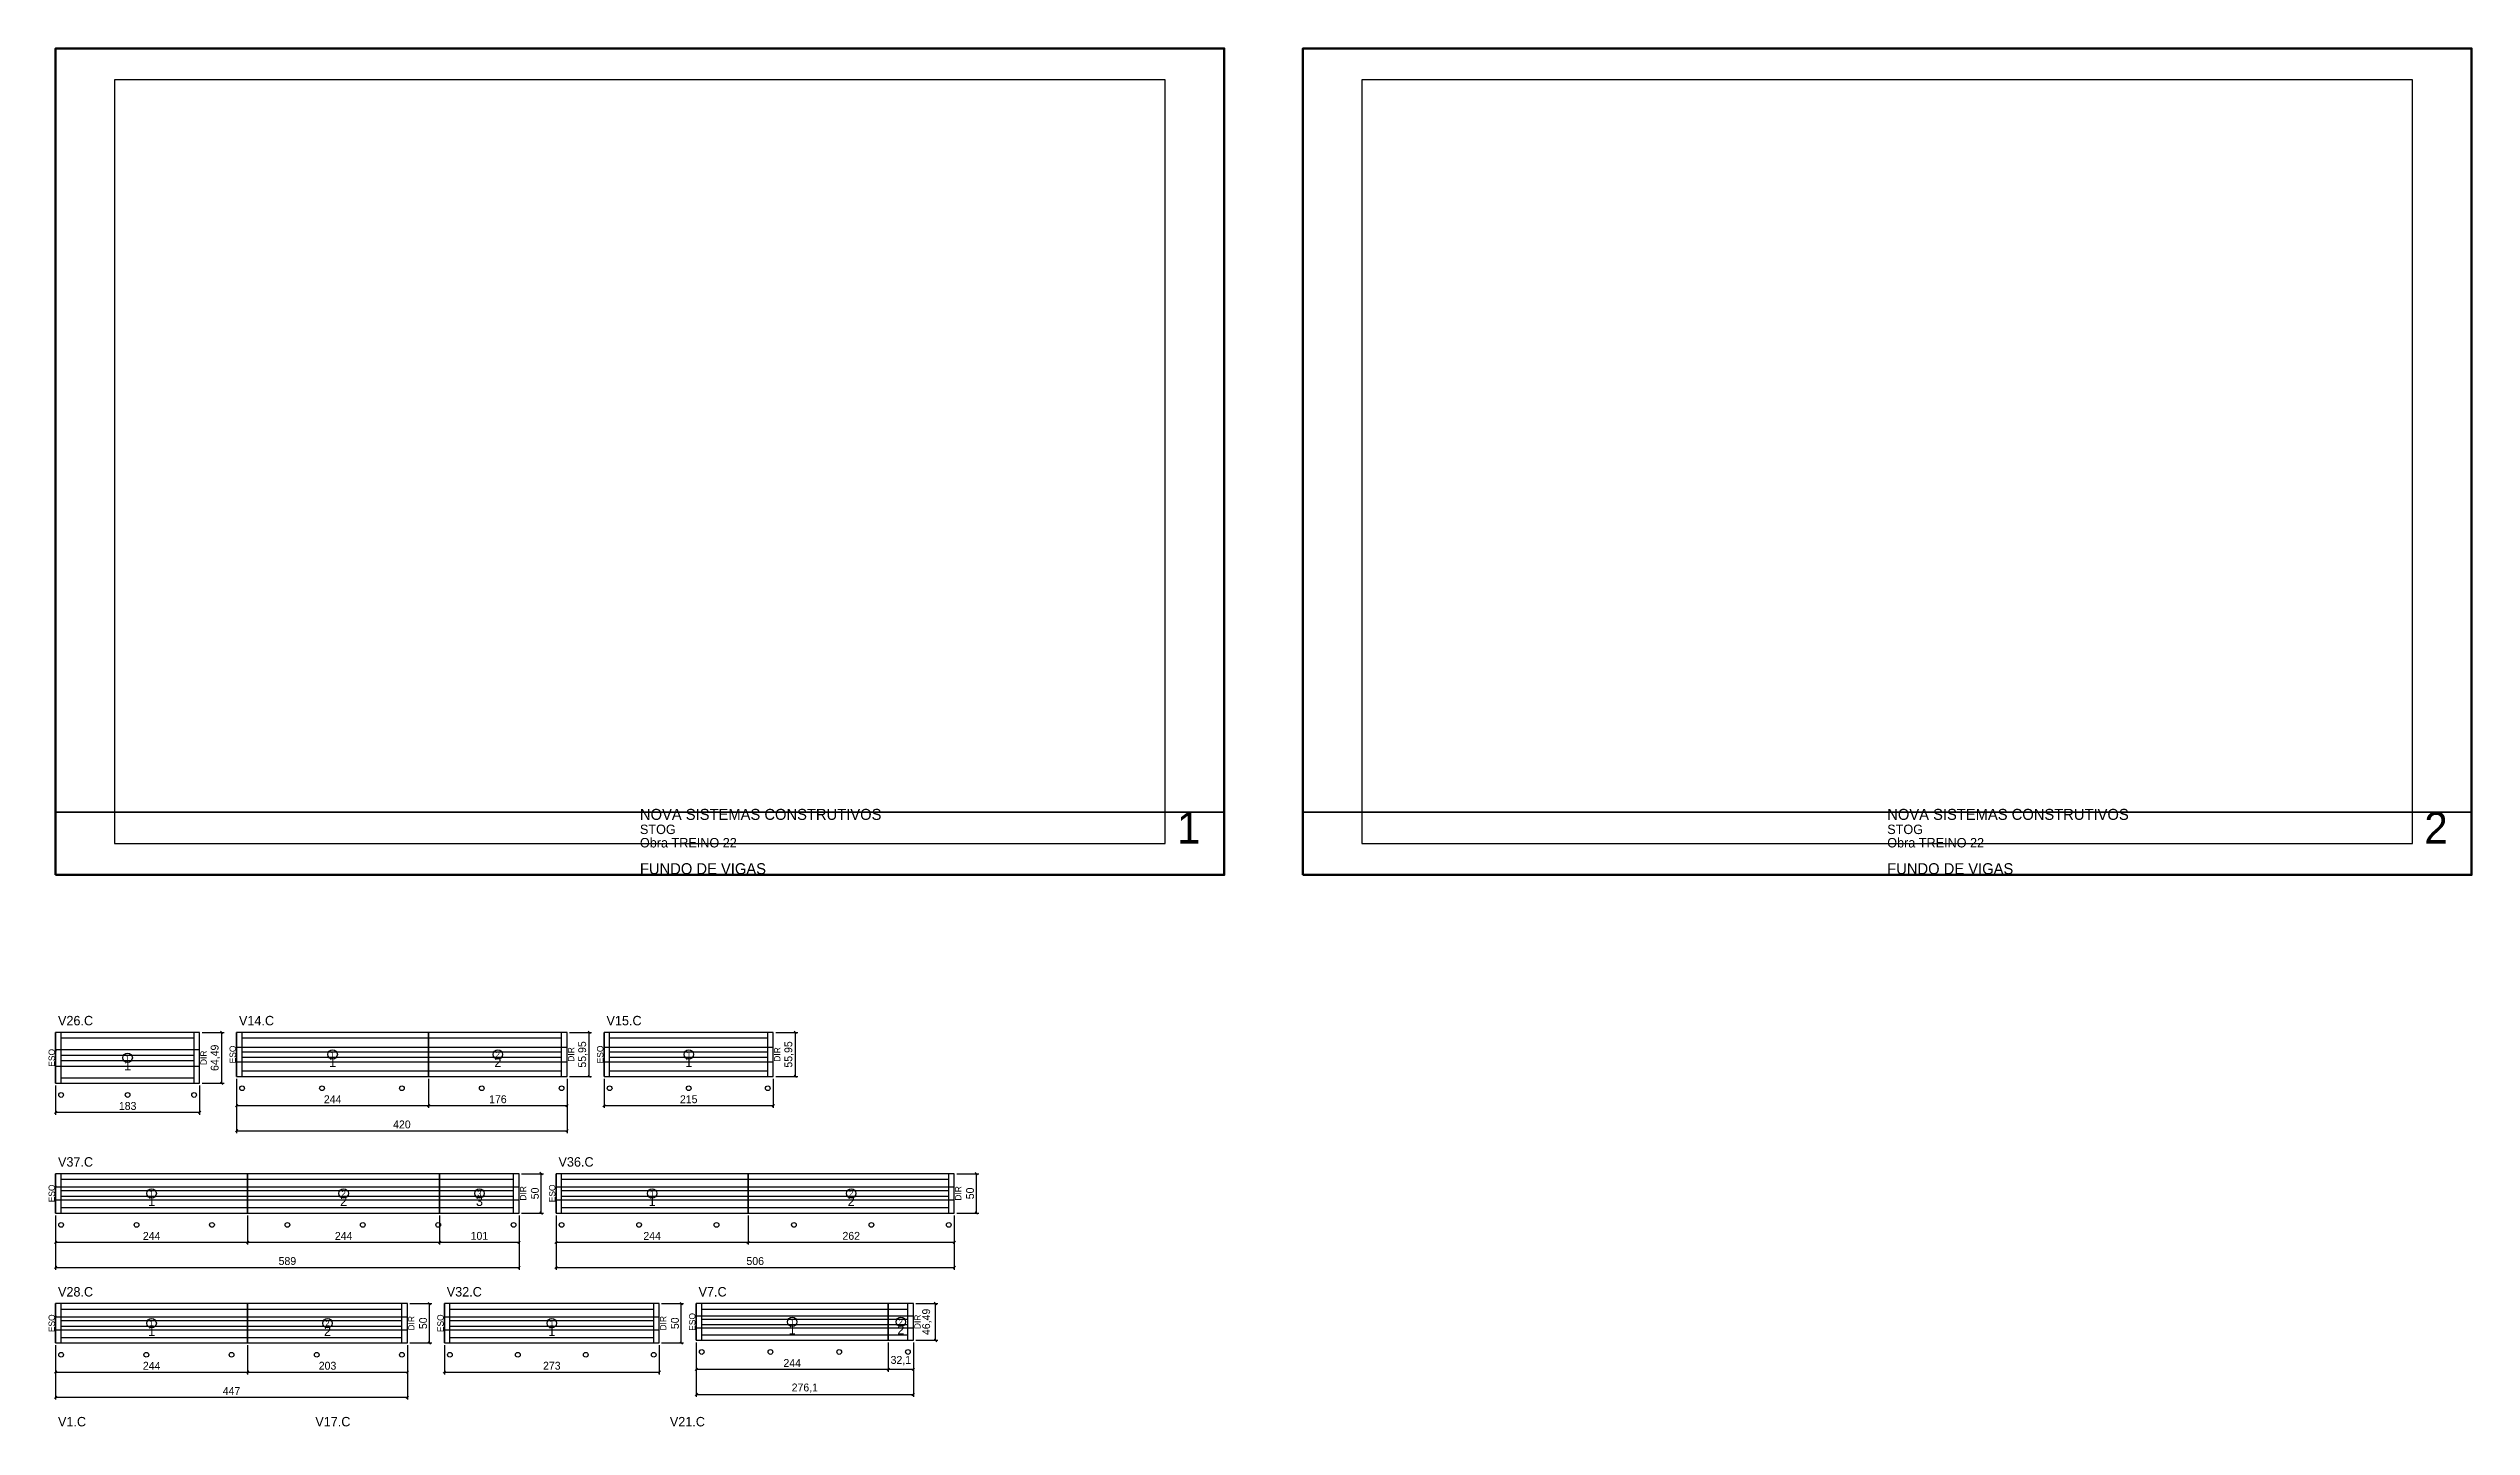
# Model space of a CAD drawing. Extents: x -9500 to 3070, y -2361 to 1250.
# Drawn here: x -9 to 3070, y -501 to 1250 of the extents above; entities that cross this region are included whole.
import ezdxf
from ezdxf.enums import TextEntityAlignment as Align

# ---------------------------------------------------------------- set-up
doc = ezdxf.new("R2010")
doc.units = 0
for name, color, linetype in [('5', 5, 'Continuous'), ('CARIMBO', 255, 'Continuous'), ('COTA', 241, 'Continuous'), ('Escoras', 224, 'Continuous'), ('Folhas', 255, 'Continuous'), ('NOMENCLATURA', 7, 'Continuous'), ('Painéis', 200, 'Continuous'), ('SARR_2.2x7', 40, 'Continuous'), ('SARR_EDITAR', 141, 'Continuous')]:
    doc.layers.add(name, color=color, linetype=linetype)
doc.dimstyles.new('PAINEL', dxfattribs={"dimtxt": 10, "dimasz": 3, "dimexe": 3, "dimexo": 3, "dimgap": 3, "dimtad": 1, "dimblk": 'OBLIQUE', "dimblk1": 'OBLIQUE', "dimcen": 2.5, "dimclrd": 4, "dimclre": 4, "dimclrt": 240, "dimazin": 3, "dimtfac": 1, "dimtmove": 0, "dimatfit": 3})

# ---------------------------------------------------------------- blocks, each defined once
blk = doc.blocks.new('nf1')
blk.add_circle((0, 0), 6)
blk.add_text('1', height=7).set_placement((0, 0), align=Align.MIDDLE_CENTER)
blk = doc.blocks.new('_OBLIQUE')
at = {"color": 0, "linetype": 'BYBLOCK'}
blk.add_line((-0.5, -0.5), (0.5, 0.5), dxfattribs=at)
blk = doc.blocks.new('nf2')
blk.add_circle((0, 0), 6)
blk.add_text('2', height=7).set_placement((0, 0), align=Align.MIDDLE_CENTER)
blk = doc.blocks.new('nf3')
blk.add_circle((0, 0), 6)
blk.add_text('3', height=7).set_placement((0, 0), align=Align.MIDDLE_CENTER)

msp = doc.modelspace()

# ---------------------------------------------------------------- linework, layer by layer
at = {"layer": 'CARIMBO', "lineweight": 35}
for p, q in [((0, 280), (1485, 280)), ((1585, 280), (3070, 280))]:
    msp.add_line(p, q, dxfattribs=at)
at = {"layer": 'Escoras'}
for centre in [(7, -79.49), (91.5, -79.49), (176, -79.49), (237, -70.95), (338.5, -70.95), (440, -70.95), (541.5, -70.95), (643, -70.95), (704, -70.95), (804.5, -70.95), (905, -70.95), (7, -244.49), (102.833, -244.49), (198.667, -244.49), (294.5, -244.49), (390.333, -244.49), (486.167, -244.49), (582, -244.49), (643, -244.49), (741.4, -244.49), (839.8, -244.49), (938.2, -244.49), (1036.6, -244.49), (1135, -244.49), (7, -409.49), (115.25, -409.49), (223.5, -409.49), (331.75, -409.49), (440, -409.49), (501, -409.49), (587.333, -409.49), (673.667, -409.49), (760, -409.49), (821, -405.98), (908.367, -405.98), (995.733, -405.98), (1083.1, -405.98)]:
    msp.add_circle(centre, 3, dxfattribs=at)
at = {"layer": 'Folhas', "lineweight": 50}
for points in [[(0, 200), (1485, 200), (1485, 1250), (0, 1250)], [(1585, 200), (3070, 200), (3070, 1250), (1585, 1250)]]:
    msp.add_lwpolyline(points, close=True, dxfattribs=at)
at = {"layer": 'Folhas', "lineweight": 25}
for points in [[(75, 240), (1410, 240), (1410, 1210), (75, 1210)], [(1660, 240), (2995, 240), (2995, 1210), (1660, 1210)]]:
    msp.add_lwpolyline(points, close=True, dxfattribs=at)
at = {"layer": 'Painéis'}
for p, q in [((474, -55.95), (474, 0)), ((0, -21.497), (183, -21.497)), ((230, -18.65), (474, -18.65)), ((474, -18.65), (650, -18.65)), ((697, -18.65), (912, -18.65)), ((0, -42.993), (183, -42.993)), ((230, -37.3), (474, -37.3)), ((474, -37.3), (650, -37.3)), ((697, -37.3), (912, -37.3)), ((244, -229.49), (244, -179.49)), ((488, -229.49), (488, -179.49)), ((880, -229.49), (880, -179.49)), ((0, -196.157), (244, -196.157)), ((0, -212.823), (244, -212.823)), ((244, -196.157), (488, -196.157)), ((244, -212.823), (488, -212.823)), ((488, -196.157), (589, -196.157)), ((488, -212.823), (589, -212.823)), ((636, -196.157), (880, -196.157)), ((636, -212.823), (880, -212.823)), ((880, -196.157), (1142, -196.157)), ((880, -212.823), (1142, -212.823)), ((0, -361.157), (244, -361.157)), ((244, -394.49), (244, -344.49)), ((244, -361.157), (447, -361.157)), ((494, -361.157), (767, -361.157)), ((814, -359.987), (1058, -359.987)), ((1058, -390.98), (1058, -344.49)), ((1058, -359.987), (1090.1, -359.987)), ((0, -377.823), (244, -377.823)), ((244, -377.823), (447, -377.823)), ((494, -377.823), (767, -377.823)), ((814, -375.483), (1058, -375.483)), ((1058, -375.483), (1090.1, -375.483))]:
    msp.add_line(p, q, dxfattribs=at)
for points in [[(0, -64.49), (183, -64.49), (183, 0), (0, 0)], [(230, -55.95), (474, -55.95), (474, 0), (230, 0)], [(474, -55.95), (650, -55.95), (650, 0), (474, 0)], [(697, -55.95), (912, -55.95), (912, 0), (697, 0)], [(0, -229.49), (244, -229.49), (244, -179.49), (0, -179.49)], [(244, -229.49), (488, -229.49), (488, -179.49), (244, -179.49)], [(488, -229.49), (589, -229.49), (589, -179.49), (488, -179.49)], [(636, -229.49), (880, -229.49), (880, -179.49), (636, -179.49)], [(880, -229.49), (1142, -229.49), (1142, -179.49), (880, -179.49)], [(0, -394.49), (244, -394.49), (244, -344.49), (0, -344.49)], [(244, -394.49), (447, -394.49), (447, -344.49), (244, -344.49)], [(494, -394.49), (767, -394.49), (767, -344.49), (494, -344.49)], [(814, -390.98), (1058, -390.98), (1058, -344.49), (814, -344.49)], [(1058, -390.98), (1090.1, -390.98), (1090.1, -344.49), (1058, -344.49)]]:
    msp.add_lwpolyline(points, close=True, dxfattribs=at)
at = {"layer": 'SARR_2.2x7'}
for p, q in [((7, -64.49), (7, 0)), ((176, -64.49), (176, 0)), ((237, -55.95), (237, 0)), ((643, -55.95), (643, 0)), ((704, -55.95), (704, 0)), ((905, -55.95), (905, 0)), ((7, -7), (176, -7)), ((7, -28.745), (176, -28.745)), ((237, -7), (474, -7)), ((237, -24.475), (474, -24.475)), ((474, -7), (643, -7)), ((474, -24.475), (643, -24.475)), ((704, -7), (905, -7)), ((704, -24.475), (905, -24.475)), ((7, -35.745), (176, -35.745)), ((7, -57.49), (176, -57.49)), ((237, -31.475), (474, -31.475)), ((237, -48.95), (474, -48.95)), ((474, -31.475), (643, -31.475)), ((474, -48.95), (643, -48.95)), ((704, -31.475), (905, -31.475)), ((704, -48.95), (905, -48.95)), ((7, -229.49), (7, -179.49)), ((582, -229.49), (582, -179.49)), ((643, -229.49), (643, -179.49)), ((1135, -229.49), (1135, -179.49)), ((7, -186.49), (244, -186.49)), ((7, -200.99), (244, -200.99)), ((7, -207.99), (244, -207.99)), ((244, -186.49), (488, -186.49)), ((244, -200.99), (488, -200.99)), ((244, -207.99), (488, -207.99)), ((488, -186.49), (582, -186.49)), ((488, -200.99), (582, -200.99)), ((488, -207.99), (582, -207.99)), ((643, -186.49), (880, -186.49)), ((643, -200.99), (880, -200.99)), ((643, -207.99), (880, -207.99)), ((880, -186.49), (1135, -186.49)), ((880, -200.99), (1135, -200.99)), ((880, -207.99), (1135, -207.99)), ((7, -222.49), (244, -222.49)), ((244, -222.49), (488, -222.49)), ((488, -222.49), (582, -222.49)), ((643, -222.49), (880, -222.49)), ((880, -222.49), (1135, -222.49)), ((7, -394.49), (7, -344.49)), ((7, -351.49), (244, -351.49)), ((7, -365.99), (244, -365.99)), ((244, -351.49), (440, -351.49)), ((244, -365.99), (440, -365.99)), ((440, -394.49), (440, -344.49)), ((501, -394.49), (501, -344.49)), ((501, -351.49), (760, -351.49)), ((501, -365.99), (760, -365.99)), ((760, -394.49), (760, -344.49)), ((821, -390.98), (821, -344.49)), ((821, -351.49), (1058, -351.49)), ((821, -364.235), (1058, -364.235)), ((1058, -351.49), (1083.1, -351.49)), ((1058, -364.235), (1083.1, -364.235)), ((1083.1, -390.98), (1083.1, -344.49)), ((7, -372.99), (244, -372.99)), ((7, -387.49), (244, -387.49)), ((244, -372.99), (440, -372.99)), ((244, -387.49), (440, -387.49)), ((501, -372.99), (760, -372.99)), ((501, -387.49), (760, -387.49)), ((821, -371.235), (1058, -371.235)), ((821, -383.98), (1058, -383.98)), ((1058, -371.235), (1083.1, -371.235)), ((1058, -383.98), (1083.1, -383.98))]:
    msp.add_line(p, q, dxfattribs=at)
at = {"layer": 'SARR_EDITAR'}
for p, q in [((0, -64.49), (0, 0)), ((183, -64.49), (183, 0)), ((230, -55.95), (230, 0)), ((650, -55.95), (650, 0)), ((697, -55.95), (697, 0)), ((912, -55.95), (912, 0)), ((0, -229.49), (0, -179.49)), ((589, -229.49), (589, -179.49)), ((636, -229.49), (636, -179.49)), ((1142, -229.49), (1142, -179.49)), ((0, -394.49), (0, -344.49)), ((447, -394.49), (447, -344.49)), ((494, -394.49), (494, -344.49)), ((767, -394.49), (767, -344.49)), ((814, -390.98), (814, -344.49)), ((1090.1, -390.98), (1090.1, -344.49))]:
    msp.add_line(p, q, dxfattribs=at)

# ---------------------------------------------------------------- block references
at = {"layer": 'COTA'}
for name, p in [('nf1', (91.5, -32.245)), ('nf1', (352, -27.975)), ('nf2', (562, -27.975)), ('nf1', (804.5, -27.975)), ('nf1', (122, -204.49)), ('nf2', (366, -204.49)), ('nf3', (538.5, -204.49)), ('nf1', (758, -204.49)), ('nf2', (1011, -204.49)), ('nf1', (122, -369.49)), ('nf2', (345.5, -369.49)), ('nf1', (630.5, -369.49)), ('nf1', (936, -367.735)), ('nf2', (1074.05, -367.735))]:
    msp.add_blockref(name, p, dxfattribs=at)

# ---------------------------------------------------------------- texts
at = {"layer": '5'}
for s, p in [('ESQ', (-5, -32.245)), ('DIR', (188, -32.245)), ('ESQ', (225, -27.975)), ('DIR', (655, -27.975)), ('ESQ', (692, -27.975)), ('DIR', (917, -27.975)), ('ESQ', (-5, -204.49)), ('DIR', (594, -204.49)), ('ESQ', (631, -204.49)), ('DIR', (1147, -204.49)), ('ESQ', (-5, -369.49)), ('DIR', (452, -369.49)), ('ESQ', (489, -369.49)), ('DIR', (772, -369.49)), ('ESQ', (809, -367.735)), ('DIR', (1095.1, -367.735))]:
    msp.add_text(s, height=8, rotation=90, dxfattribs=at).set_placement(p, align=Align.MIDDLE_CENTER)
for s, p in [('1', (91.5, -42.245)), ('1', (352, -37.975)), ('2', (562, -37.975)), ('1', (804.5, -37.975)), ('1', (122, -214.49)), ('2', (366, -214.49)), ('3', (538.5, -214.49)), ('1', (758, -214.49)), ('2', (1011, -214.49)), ('1', (122, -379.49)), ('2', (345.5, -379.49)), ('1', (630.5, -379.49)), ('1', (936, -377.735)), ('2', (1074.05, -377.735))]:
    msp.add_text(s, height=12, dxfattribs=at).set_placement(p, align=Align.MIDDLE_CENTER)
at = {"layer": 'CARIMBO'}
for s, height, p in [('NOVA SISTEMAS CONSTRUTIVOS', 14, (742.5, 270)), ('1', 40, (1425, 240)), ('NOVA SISTEMAS CONSTRUTIVOS', 14, (2327.5, 270)), ('2', 40, (3010, 240)), ('STOG', 12, (742.5, 252)), ('Obra TREINO 22', 12, (742.5, 235)), ('STOG', 12, (2327.5, 252)), ('Obra TREINO 22', 12, (2327.5, 235)), ('FUNDO DE VIGAS', 14, (742.5, 201)), ('FUNDO DE VIGAS', 14, (2327.5, 201))]:
    msp.add_text(s, height=height, dxfattribs=at).set_placement(p)
at = {"layer": 'NOMENCLATURA'}
for s, p in [('V26.C', (3, 9)), ('V14.C', (233, 9)), ('V15.C', (700, 9)), ('V37.C', (3, -170.49)), ('V36.C', (639, -170.49)), ('V28.C', (3, -335.49)), ('V32.C', (497, -335.49)), ('V7.C', (817, -335.49)), ('V1.C', (3, -500.49)), ('V17.C', (330, -500.49)), ('V21.C', (780.5, -500.49))]:
    msp.add_text(s, height=12, dxfattribs=at).set_placement(p)

# ---------------------------------------------------------------- dimensions: what is measured, and where the dimension line sits
at = {"layer": 'COTA'}
for base, p1, p2 in [((211, -64.49), (183, -64.49), (183, 0)), ((678, -55.95), (650, -55.95), (650, 0)), ((940, -55.95), (912, -55.95), (912, 0)), ((617, -229.49), (589, -229.49), (589, -179.49)), ((1170, -229.49), (1142, -229.49), (1142, -179.49)), ((475, -394.49), (447, -394.49), (447, -344.49)), ((795, -394.49), (767, -394.49), (767, -344.49)), ((1118.1, -390.98), (1090.1, -390.98), (1090.1, -344.49))]:
    msp.add_linear_dim(base=base, p1=p1, p2=p2, angle=90, dimstyle='PAINEL', dxfattribs=at).render()
for base, p1, p2 in [((230, -92.95), (230, -55.95), (474, -55.95)), ((230, -124.95), (230, -55.95), (650, -55.95)), ((474, -92.95), (474, -55.95), (650, -55.95)), ((697, -92.95), (697, -55.95), (912, -55.95)), ((0, -101.49), (0, -64.49), (183, -64.49)), ((0, -266.49), (0, -229.49), (244, -229.49)), ((0, -298.49), (0, -229.49), (589, -229.49)), ((244, -266.49), (244, -229.49), (488, -229.49)), ((488, -266.49), (488, -229.49), (589, -229.49)), ((636, -266.49), (636, -229.49), (880, -229.49)), ((636, -298.49), (636, -229.49), (1142, -229.49)), ((880, -266.49), (880, -229.49), (1142, -229.49)), ((0, -431.49), (0, -394.49), (244, -394.49)), ((0, -463.49), (0, -394.49), (447, -394.49)), ((244, -431.49), (244, -394.49), (447, -394.49)), ((494, -431.49), (494, -394.49), (767, -394.49)), ((814, -427.98), (814, -390.98), (1058, -390.98)), ((814, -459.98), (814, -390.98), (1090.1, -390.98)), ((1058, -427.98), (1058, -390.98), (1090.1, -390.98))]:
    msp.add_linear_dim(base=base, p1=p1, p2=p2, dimstyle='PAINEL', dxfattribs=at).render()

doc.saveas('drawing.dxf')
